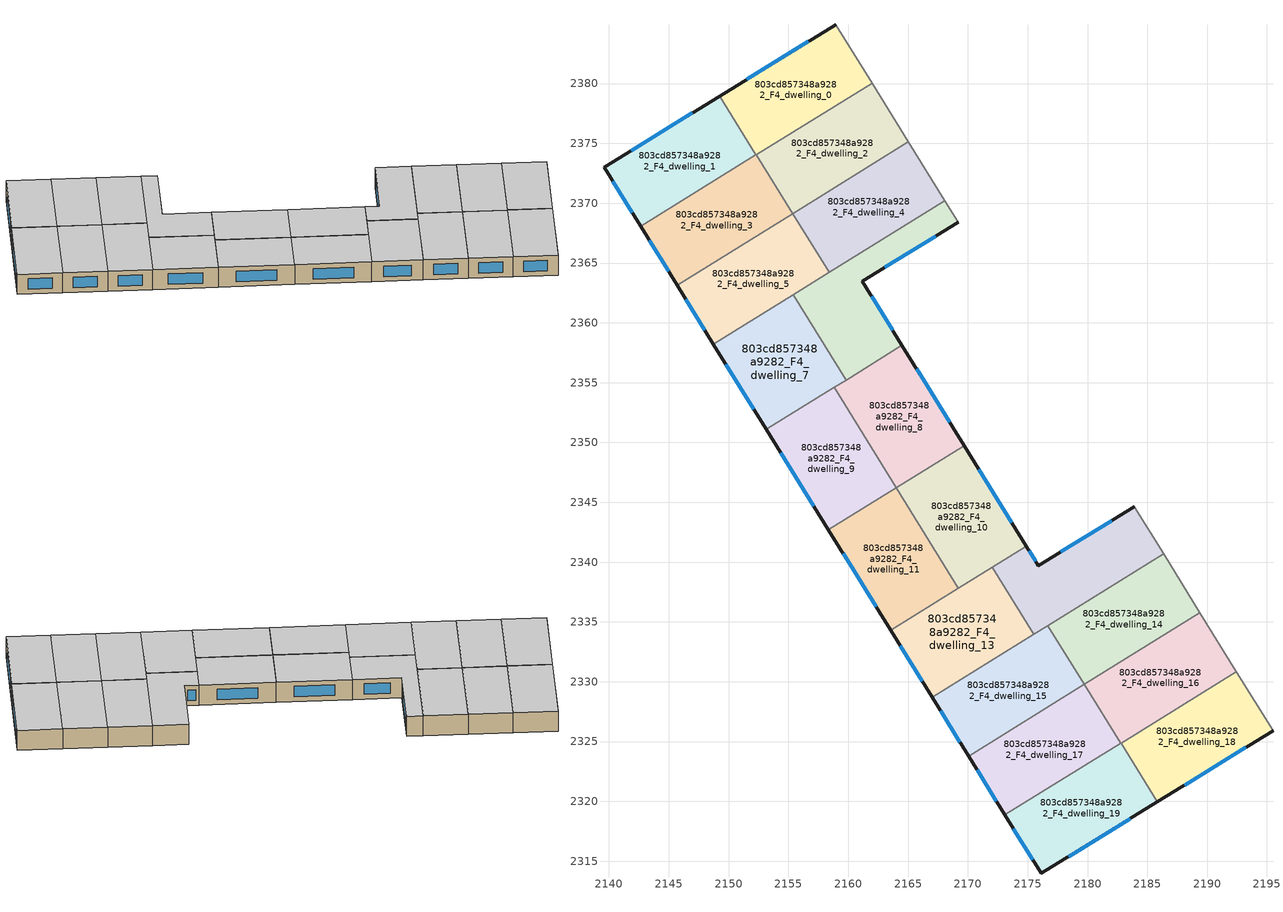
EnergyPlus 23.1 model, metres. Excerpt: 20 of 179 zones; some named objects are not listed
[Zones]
803cd857348a9282_F4_dwelling_0
 floor to 803cd857348a9282_F3_dwelling_0 (EU_floor_Construction): 2158.96,2384.92 2161.99,2380.03 2152.29,2374.03 2149.24,2378.95 z12
 wall outside (EU_wall_Construction): 2158.96,2384.92 2149.24,2378.95 z12:15
 wall adiabatic (EU_wall_Construction): 2161.99,2380.03 2158.96,2384.92 z12:15
 wall to 803cd857348a9282_F4_dwelling_1 (EU_wall_Construction): 2149.24,2378.95 2152.29,2374.03 z12:15
 wall to 803cd857348a9282_F4_dwelling_2 (EU_wall_Construction): 2152.32,2374.04 2161.99,2380.03 z12:15
 wall to 803cd857348a9282_F4_dwelling_3 (EU_wall_Construction): 2152.29,2374.03 2152.32,2374.04 z12:15
 window (EU_Window_Construction): 2156.68,2383.52 2151.53,2380.35 z12.7:14.3
 ceiling to 803cd857348a9282_F5_dwelling_0 (EU_floor_Construction): 2161.99,2380.03 2158.96,2384.92 2149.24,2378.95 2152.29,2374.03 z15
803cd857348a9282_F4_dwelling_1
 floor to 803cd857348a9282_F3_dwelling_1 (EU_floor_Construction): 2149.24,2378.95 2152.29,2374.03 2142.65,2368.06 2139.59,2373 z12
 wall outside (EU_wall_Construction): 2149.24,2378.95 2139.59,2373 2142.65,2368.06 z12:15
 wall to 803cd857348a9282_F4_dwelling_3 (EU_wall_Construction): 2142.65,2368.06 2152.29,2374.03 z12:15
 window (EU_Window_Construction): 2146.98,2377.55 2141.85,2374.4 / 2140.31,2371.84 2141.93,2369.22 z12.7:14.3
 ceiling to 803cd857348a9282_F5_dwelling_1 (EU_floor_Construction): 2152.29,2374.03 2149.24,2378.95 2139.59,2373 2142.65,2368.06 z15
803cd857348a9282_F4_dwelling_10
 floor to 803cd857348a9282_F3_dwelling_10 (EU_floor_Construction): 2169.69,2349.72 2174.88,2341.34 2169.21,2337.83 2164.02,2346.21 z12
 wall outside (EU_wall_Construction): 2174.88,2341.34 2169.69,2349.72 z12:15
 wall to 803cd857348a9282_F4_dwelling_11 (EU_wall_Construction): 2164.02,2346.21 2169.21,2337.83 z12:15
 wall to 803cd857348a9282_F4_dwelling_12 (EU_wall_Construction): 2172.03,2339.57 2174.88,2341.34 z12:15
 wall to 803cd857348a9282_F4_dwelling_8 (EU_wall_Construction): 2169.69,2349.72 2164.02,2346.21 z12:15
 wall to 803cd857348a9282_F4_dwelling_13 (EU_wall_Construction): 2169.21,2337.83 2172.03,2339.57 z12:15
 window (EU_Window_Construction): 2173.66,2343.31 2170.91,2347.75 z12.7:14.3
 ceiling to 803cd857348a9282_F5_dwelling_10 (EU_floor_Construction): 2174.88,2341.34 2169.69,2349.72 2164.02,2346.21 2169.21,2337.83 z15
803cd857348a9282_F4_dwelling_11
 floor to 803cd857348a9282_F3_dwelling_11 (EU_floor_Construction): 2164.02,2346.21 2169.21,2337.83 2163.54,2334.32 2158.35,2342.7 z12
 wall outside (EU_wall_Construction): 2158.35,2342.7 2163.54,2334.32 z12:15
 wall to 803cd857348a9282_F4_dwelling_9 (EU_wall_Construction): 2164.02,2346.21 2158.35,2342.7 z12:15
 wall to 803cd857348a9282_F4_dwelling_13 (EU_wall_Construction): 2163.54,2334.32 2169.21,2337.83 z12:15
 window (EU_Window_Construction): 2159.57,2340.73 2162.32,2336.28 z12.7:14.3
 ceiling to 803cd857348a9282_F5_dwelling_11 (EU_floor_Construction): 2169.21,2337.83 2164.02,2346.21 2158.35,2342.7 2163.54,2334.32 z15
803cd857348a9282_F4_dwelling_12
 floor to 803cd857348a9282_F3_dwelling_12 (EU_floor_Construction): 2183.92,2344.62 2186.35,2340.69 2175.5,2333.96 2172.03,2339.57 2174.88,2341.34 2175.9,2339.69 z12
 wall outside (EU_wall_Construction): 2183.92,2344.62 2175.9,2339.69 2174.88,2341.34 z12:15
 wall adiabatic (EU_wall_Construction): 2186.35,2340.69 2183.92,2344.62 z12:15
 wall to 803cd857348a9282_F4_dwelling_13 (EU_wall_Construction): 2172.03,2339.57 2175.5,2333.96 z12:15
 wall to 803cd857348a9282_F4_dwelling_14 (EU_wall_Construction): 2176.68,2334.7 2186.35,2340.69 z12:15
 wall to 803cd857348a9282_F4_dwelling_15 (EU_wall_Construction): 2175.5,2333.96 2176.68,2334.7 z12:15
 window (EU_Window_Construction): 2182.03,2343.46 2177.78,2340.85 / 2175.66,2340.08 2175.12,2340.95 z12.7:14.3
 ceiling to 803cd857348a9282_F5_dwelling_12 (EU_floor_Construction): 2186.35,2340.69 2183.92,2344.62 2175.9,2339.69 2174.88,2341.34 2172.03,2339.57 2175.5,2333.96 z15
803cd857348a9282_F4_dwelling_13
 floor to 803cd857348a9282_F3_dwelling_13 (EU_floor_Construction): 2172.03,2339.57 2175.5,2333.96 2167.01,2328.71 2163.54,2334.32 z12
 wall outside (EU_wall_Construction): 2163.54,2334.32 2167.01,2328.71 z12:15
 wall to 803cd857348a9282_F4_dwelling_15 (EU_wall_Construction): 2167.01,2328.71 2175.5,2333.96 z12:15
 window (EU_Window_Construction): 2164.36,2333 2166.2,2330.03 z12.7:14.3
 ceiling to 803cd857348a9282_F5_dwelling_13 (EU_floor_Construction): 2175.5,2333.96 2172.03,2339.57 2163.54,2334.32 2167.01,2328.71 z15
803cd857348a9282_F4_dwelling_14
 floor to 803cd857348a9282_F3_dwelling_14 (EU_floor_Construction): 2186.35,2340.69 2189.4,2335.77 2179.73,2329.78 2176.68,2334.7 z12
 wall to 803cd857348a9282_F4_dwelling_15 (EU_wall_Construction): 2176.68,2334.7 2179.73,2329.78 z12:15
 wall adiabatic (EU_wall_Construction): 2189.4,2335.77 2186.35,2340.69 z12:15
 wall to 803cd857348a9282_F4_dwelling_16 (EU_wall_Construction): 2179.73,2329.78 2189.4,2335.77 z12:15
 ceiling to 803cd857348a9282_F5_dwelling_14 (EU_floor_Construction): 2189.4,2335.77 2186.35,2340.69 2176.68,2334.7 2179.73,2329.78 z15
803cd857348a9282_F4_dwelling_15
 floor to 803cd857348a9282_F3_dwelling_15 (EU_floor_Construction): 2176.68,2334.7 2179.73,2329.78 2170.06,2323.79 2167.01,2328.71 z12
 wall outside (EU_wall_Construction): 2167.01,2328.71 2170.06,2323.79 z12:15
 wall to 803cd857348a9282_F4_dwelling_17 (EU_wall_Construction): 2170.06,2323.79 2179.73,2329.78 z12:15
 window (EU_Window_Construction): 2167.73,2327.56 2169.34,2324.95 z12.7:14.3
 ceiling to 803cd857348a9282_F5_dwelling_15 (EU_floor_Construction): 2179.73,2329.78 2176.68,2334.7 2167.01,2328.71 2170.06,2323.79 z15
803cd857348a9282_F4_dwelling_16
 floor to 803cd857348a9282_F3_dwelling_16 (EU_floor_Construction): 2189.4,2335.77 2192.44,2330.85 2182.77,2324.86 2179.72,2329.78 z12
 wall to 803cd857348a9282_F4_dwelling_17 (EU_wall_Construction): 2179.72,2329.78 2182.77,2324.86 z12:15
 wall adiabatic (EU_wall_Construction): 2192.44,2330.85 2189.4,2335.77 z12:15
 wall to 803cd857348a9282_F4_dwelling_18 (EU_wall_Construction): 2182.8,2324.88 2192.44,2330.85 z12:15
 wall to 803cd857348a9282_F4_dwelling_19 (EU_wall_Construction): 2182.77,2324.86 2182.8,2324.88 z12:15
 ceiling to 803cd857348a9282_F5_dwelling_16 (EU_floor_Construction): 2192.44,2330.85 2189.4,2335.77 2179.72,2329.78 2182.77,2324.86 z15
803cd857348a9282_F4_dwelling_17
 floor to 803cd857348a9282_F3_dwelling_17 (EU_floor_Construction): 2179.72,2329.78 2182.77,2324.86 2173.1,2318.88 2170.06,2323.79 z12
 wall outside (EU_wall_Construction): 2170.06,2323.79 2173.1,2318.88 z12:15
 wall to 803cd857348a9282_F4_dwelling_19 (EU_wall_Construction): 2173.1,2318.88 2182.77,2324.86 z12:15
 window (EU_Window_Construction): 2170.77,2322.64 2172.39,2320.03 z12.7:14.3
 ceiling to 803cd857348a9282_F5_dwelling_17 (EU_floor_Construction): 2182.77,2324.86 2179.72,2329.78 2170.06,2323.79 2173.1,2318.88 z15
803cd857348a9282_F4_dwelling_18
 floor to 803cd857348a9282_F3_dwelling_18 (EU_floor_Construction): 2192.44,2330.85 2195.5,2325.91 2185.84,2319.96 2182.8,2324.88 z12
 wall outside (EU_wall_Construction): 2185.84,2319.96 2195.5,2325.91 z12:15
 wall to 803cd857348a9282_F4_dwelling_19 (EU_wall_Construction): 2182.8,2324.88 2185.84,2319.96 z12:15
 wall adiabatic (EU_wall_Construction): 2195.5,2325.91 2192.44,2330.85 z12:15
 window (EU_Window_Construction): 2188.11,2321.36 2193.23,2324.51 z12.7:14.3
 ceiling to 803cd857348a9282_F5_dwelling_18 (EU_floor_Construction): 2195.5,2325.91 2192.44,2330.85 2182.8,2324.88 2185.84,2319.96 z15
803cd857348a9282_F4_dwelling_19
 floor to 803cd857348a9282_F3_dwelling_19 (EU_floor_Construction): 2182.8,2324.88 2185.84,2319.96 2176.13,2313.99 2173.1,2318.88 z12
 wall outside (EU_wall_Construction): 2173.1,2318.88 2176.13,2313.99 2185.84,2319.96 z12:15
 window (EU_Window_Construction): 2178.41,2315.39 2183.56,2318.56 / 2173.81,2317.73 2175.42,2315.13 z12.7:14.3
 ceiling to 803cd857348a9282_F5_dwelling_19 (EU_floor_Construction): 2185.84,2319.96 2182.8,2324.88 2173.1,2318.88 2176.13,2313.99 z15
803cd857348a9282_F4_dwelling_2
 floor to 803cd857348a9282_F3_dwelling_2 (EU_floor_Construction): 2161.99,2380.03 2165.03,2375.11 2155.36,2369.13 2152.32,2374.04 z12
 wall adiabatic (EU_wall_Construction): 2165.03,2375.11 2161.99,2380.03 z12:15
 wall to 803cd857348a9282_F4_dwelling_4 (EU_wall_Construction): 2155.36,2369.13 2165.03,2375.11 z12:15
 wall to 803cd857348a9282_F4_dwelling_3 (EU_wall_Construction): 2152.32,2374.04 2155.36,2369.13 z12:15
 ceiling to 803cd857348a9282_F5_dwelling_2 (EU_floor_Construction): 2165.03,2375.11 2161.99,2380.03 2152.32,2374.04 2155.36,2369.13 z15
803cd857348a9282_F4_dwelling_3
 floor to 803cd857348a9282_F3_dwelling_3 (EU_floor_Construction): 2152.32,2374.04 2155.36,2369.13 2145.69,2363.14 2142.65,2368.06 z12
 wall outside (EU_wall_Construction): 2142.65,2368.06 2145.69,2363.14 z12:15
 wall to 803cd857348a9282_F4_dwelling_5 (EU_wall_Construction): 2145.69,2363.14 2155.36,2369.13 z12:15
 window (EU_Window_Construction): 2143.36,2366.9 2144.98,2364.29 z12.7:14.3
 ceiling to 803cd857348a9282_F5_dwelling_3 (EU_floor_Construction): 2155.36,2369.13 2152.32,2374.04 2142.65,2368.06 2145.69,2363.14 z15
803cd857348a9282_F4_dwelling_4
 floor to 803cd857348a9282_F3_dwelling_4 (EU_floor_Construction): 2165.03,2375.11 2168.08,2370.2 2158.41,2364.21 2155.36,2369.13 z12
 wall adiabatic (EU_wall_Construction): 2168.08,2370.2 2165.03,2375.11 z12:15
 wall to 803cd857348a9282_F4_dwelling_5 (EU_wall_Construction): 2155.36,2369.13 2158.41,2364.21 z12:15
 wall to 803cd857348a9282_F4_dwelling_6 (EU_wall_Construction): 2158.41,2364.21 2168.08,2370.2 z12:15
 ceiling to 803cd857348a9282_F5_dwelling_4 (EU_floor_Construction): 2168.08,2370.2 2165.03,2375.11 2155.36,2369.13 2158.41,2364.21 z15
803cd857348a9282_F4_dwelling_5
 floor to 803cd857348a9282_F3_dwelling_5 (EU_floor_Construction): 2155.36,2369.13 2158.41,2364.21 2148.74,2358.22 2145.69,2363.14 z12
 wall outside (EU_wall_Construction): 2145.69,2363.14 2148.74,2358.22 z12:15
 wall to 803cd857348a9282_F4_dwelling_7 (EU_wall_Construction): 2148.74,2358.22 2155.41,2362.35 z12:15
 wall to 803cd857348a9282_F4_dwelling_6 (EU_wall_Construction): 2155.41,2362.35 2158.41,2364.21 z12:15
 window (EU_Window_Construction): 2146.41,2361.99 2148.02,2359.38 z12.7:14.3
 ceiling to 803cd857348a9282_F5_dwelling_5 (EU_floor_Construction): 2158.41,2364.21 2155.36,2369.13 2145.69,2363.14 2148.74,2358.22 z15
803cd857348a9282_F4_dwelling_6
 floor to 803cd857348a9282_F3_dwelling_6 (EU_floor_Construction): 2168.08,2370.2 2169.19,2368.4 2161.17,2363.47 2164.49,2358.11 2159.82,2355.22 2155.41,2362.35 z12
 wall outside (EU_wall_Construction): 2164.49,2358.11 2161.17,2363.47 2169.19,2368.4 z12:15
 wall to 803cd857348a9282_F4_dwelling_7 (EU_wall_Construction): 2155.41,2362.35 2159.82,2355.22 z12:15
 wall adiabatic (EU_wall_Construction): 2169.19,2368.4 2168.08,2370.2 z12:15
 wall to 803cd857348a9282_F4_dwelling_8 (EU_wall_Construction): 2159.82,2355.22 2164.49,2358.11 z12:15
 window (EU_Window_Construction): 2163.05,2364.63 2167.31,2367.24 / 2163.71,2359.37 2161.95,2362.21 z12.7:14.3
 ceiling to 803cd857348a9282_F5_dwelling_6 (EU_floor_Construction): 2164.49,2358.11 2161.17,2363.47 2169.19,2368.4 2168.08,2370.2 2155.41,2362.35 2159.82,2355.22 z15
803cd857348a9282_F4_dwelling_7
 floor to 803cd857348a9282_F3_dwelling_7 (EU_floor_Construction): 2155.41,2362.35 2159.82,2355.22 2153.15,2351.09 2148.74,2358.22 z12
 wall outside (EU_wall_Construction): 2148.74,2358.22 2153.15,2351.09 z12:15
 wall to 803cd857348a9282_F4_dwelling_9 (EU_wall_Construction): 2153.15,2351.09 2158.82,2354.6 z12:15
 wall to 803cd857348a9282_F4_dwelling_8 (EU_wall_Construction): 2158.82,2354.6 2159.82,2355.22 z12:15
 window (EU_Window_Construction): 2149.77,2356.55 2152.12,2352.77 z12.7:14.3
 ceiling to 803cd857348a9282_F5_dwelling_7 (EU_floor_Construction): 2159.82,2355.22 2155.41,2362.35 2148.74,2358.22 2153.15,2351.09 z15
803cd857348a9282_F4_dwelling_8
 floor to 803cd857348a9282_F3_dwelling_8 (EU_floor_Construction): 2164.49,2358.11 2169.69,2349.72 2164.02,2346.21 2158.82,2354.6 z12
 wall outside (EU_wall_Construction): 2169.69,2349.72 2164.49,2358.11 z12:15
 wall to 803cd857348a9282_F4_dwelling_9 (EU_wall_Construction): 2158.82,2354.6 2164.02,2346.21 z12:15
 window (EU_Window_Construction): 2168.47,2351.69 2165.71,2356.14 z12.7:14.3
 ceiling to 803cd857348a9282_F5_dwelling_8 (EU_floor_Construction): 2169.69,2349.72 2164.49,2358.11 2158.82,2354.6 2164.02,2346.21 z15
803cd857348a9282_F4_dwelling_9
 floor to 803cd857348a9282_F3_dwelling_9 (EU_floor_Construction): 2158.82,2354.6 2164.02,2346.21 2158.35,2342.7 2153.15,2351.09 z12
 wall outside (EU_wall_Construction): 2153.15,2351.09 2158.35,2342.7 z12:15
 window (EU_Window_Construction): 2154.37,2349.12 2157.13,2344.67 z12.7:14.3
 ceiling to 803cd857348a9282_F5_dwelling_9 (EU_floor_Construction): 2164.02,2346.21 2158.82,2354.6 2153.15,2351.09 2158.35,2342.7 z15
[Building]
EU S2 Campaign: North Axis=0; Terrain=City; Solar Distribution=FullExterior
[Site:Location]
Budapest.Ferenc.Liszt.Intl.AP: Latitude=47.437; Longitude=19.256; Time Zone=1; Elevation=185
[SizingPeriod:WeatherFileDays]
AnnualSizingPeriod: Begin Month=1; Begin Day of Month=1; End Month=12; End Day of Month=31; Day of Week for Start Day=Monday; Use Weather File Daylight Saving Period=No; Use Weather File Rain and Snow Indicators=No
[MATERIAL]
EU_InternalMass_Material: Roughness=MediumRough; Thickness=0.1; Conductivity=1; Density=1800; Specific Heat=900; Thermal Absorptance=0.9; Solar Absorptance=0.7; Visible Absorptance=0.7
[MATERIAL:NOMASS] Roughness=MediumRough; Thermal Absorptance=0.9; Solar Absorptance=0.7; Visible Absorptance=0.7
Name | Thermal Resistance
EU_wall_NoMass | 0.832559
EU_floor_NoMass | 0.872794
[WINDOWMATERIAL:SIMPLEGLAZINGSYSTEM]
EU_Window_SimpleGlazing: UFactor=2.79869; Solar Heat Gain Coefficient=0.75; Visible Transmittance=0.75
[CONSTRUCTION]
EU_wall_Construction: EU_wall_NoMass
EU_floor_Construction: EU_floor_NoMass
EU_Window_Construction: EU_Window_SimpleGlazing
EU_InternalMass_Construction: EU_InternalMass_Material
[ZONE] Type=1; Multiplier=1; Ceiling Height=autocalculate; Floor Area=autocalculate; Part of Total Floor Area=Yes
Name | Volume
803cd857348a9282_F4_dwelling_0 | 197.353
803cd857348a9282_F4_dwelling_1 | 197.357
803cd857348a9282_F4_dwelling_10 | 197.372
803cd857348a9282_F4_dwelling_11 | 197.329
803cd857348a9282_F4_dwelling_12 | 197.355
803cd857348a9282_F4_dwelling_13 | 197.344
803cd857348a9282_F4_dwelling_14; 803cd857348a9282_F4_dwelling_2 | 197.336
803cd857348a9282_F4_dwelling_15 | 197.333
803cd857348a9282_F4_dwelling_16 | 197.364
803cd857348a9282_F4_dwelling_17; 803cd857348a9282_F4_dwelling_8 | 197.365
803cd857348a9282_F4_dwelling_18 | 197.339
803cd857348a9282_F4_dwelling_19; 803cd857348a9282_F4_dwelling_7 | 197.354
803cd857348a9282_F4_dwelling_3 | 197.318
803cd857348a9282_F4_dwelling_4; 803cd857348a9282_F4_dwelling_5 | 197.348
803cd857348a9282_F4_dwelling_6 | 197.342
803cd857348a9282_F4_dwelling_9 | 197.322
[INTERNALMASS] Construction=EU_InternalMass_Construction
Name | Zone or ZoneList | Surface Area
803cd857348a9282_F4_dwelling_0_EU_InternalMass | 803cd857348a9282_F4_dwelling_0 | 65.7836
803cd857348a9282_F4_dwelling_1_EU_InternalMass | 803cd857348a9282_F4_dwelling_1 | 65.7851
803cd857348a9282_F4_dwelling_2_EU_InternalMass | 803cd857348a9282_F4_dwelling_2 | 65.7787
803cd857348a9282_F4_dwelling_3_EU_InternalMass | 803cd857348a9282_F4_dwelling_3 | 65.7709
803cd857348a9282_F4_dwelling_4_EU_InternalMass | 803cd857348a9282_F4_dwelling_4 | 65.7838
803cd857348a9282_F4_dwelling_5_EU_InternalMass | 803cd857348a9282_F4_dwelling_5 | 65.7813
803cd857348a9282_F4_dwelling_6_EU_InternalMass | 803cd857348a9282_F4_dwelling_6 | 65.7794
803cd857348a9282_F4_dwelling_7_EU_InternalMass | 803cd857348a9282_F4_dwelling_7 | 65.7839
803cd857348a9282_F4_dwelling_8_EU_InternalMass | 803cd857348a9282_F4_dwelling_8 | 65.7864
803cd857348a9282_F4_dwelling_9_EU_InternalMass | 803cd857348a9282_F4_dwelling_9 | 65.7741
803cd857348a9282_F4_dwelling_10_EU_InternalMass | 803cd857348a9282_F4_dwelling_10 | 65.7834
803cd857348a9282_F4_dwelling_11_EU_InternalMass | 803cd857348a9282_F4_dwelling_11 | 65.7769
803cd857348a9282_F4_dwelling_12_EU_InternalMass | 803cd857348a9282_F4_dwelling_12 | 65.786
803cd857348a9282_F4_dwelling_13_EU_InternalMass | 803cd857348a9282_F4_dwelling_13 | 65.7796
803cd857348a9282_F4_dwelling_14_EU_InternalMass | 803cd857348a9282_F4_dwelling_14 | 65.7787
803cd857348a9282_F4_dwelling_15_EU_InternalMass | 803cd857348a9282_F4_dwelling_15 | 65.7773
803cd857348a9282_F4_dwelling_16_EU_InternalMass | 803cd857348a9282_F4_dwelling_16 | 65.7892
803cd857348a9282_F4_dwelling_17_EU_InternalMass | 803cd857348a9282_F4_dwelling_17 | 65.7868
803cd857348a9282_F4_dwelling_18_EU_InternalMass | 803cd857348a9282_F4_dwelling_18 | 65.7796
803cd857348a9282_F4_dwelling_19_EU_InternalMass | 803cd857348a9282_F4_dwelling_19 | 65.7836
[OTHEREQUIPMENT] Fuel Type=Electricity; Design Level Calculation Method=Watts/Area; Power per Zone Floor Area=1; Fraction Latent=0; Fraction Radiant=0; Fraction Lost=0; Carbon Dioxide Generation Rate=0; EndUse Subcategory=EU_Step8_InternalGains
Name | Zone or ZoneList or Space or SpaceList | Schedule
EU_Step8_InternalGain_803cd857348a9282_F4_dwelling_0_f000 | 803cd857348a9282_F4_dwelling_0 | EU_Step8_GainSchedule_803cd857348a9282_F4_dwelling_0_f000
EU_Step8_InternalGain_803cd857348a9282_F4_dwelling_1_f000 | 803cd857348a9282_F4_dwelling_1 | EU_Step8_GainSchedule_803cd857348a9282_F4_dwelling_1_f000
EU_Step8_InternalGain_803cd857348a9282_F4_dwelling_2_f000 | 803cd857348a9282_F4_dwelling_2 | EU_Step8_GainSchedule_803cd857348a9282_F4_dwelling_2_f000
EU_Step8_InternalGain_803cd857348a9282_F4_dwelling_3_f000 | 803cd857348a9282_F4_dwelling_3 | EU_Step8_GainSchedule_803cd857348a9282_F4_dwelling_3_f000
EU_Step8_InternalGain_803cd857348a9282_F4_dwelling_4_f000 | 803cd857348a9282_F4_dwelling_4 | EU_Step8_GainSchedule_803cd857348a9282_F4_dwelling_4_f000
EU_Step8_InternalGain_803cd857348a9282_F4_dwelling_5_f000 | 803cd857348a9282_F4_dwelling_5 | EU_Step8_GainSchedule_803cd857348a9282_F4_dwelling_5_f000
EU_Step8_InternalGain_803cd857348a9282_F4_dwelling_6_f000 | 803cd857348a9282_F4_dwelling_6 | EU_Step8_GainSchedule_803cd857348a9282_F4_dwelling_6_f000
EU_Step8_InternalGain_803cd857348a9282_F4_dwelling_7_f000 | 803cd857348a9282_F4_dwelling_7 | EU_Step8_GainSchedule_803cd857348a9282_F4_dwelling_7_f000
EU_Step8_InternalGain_803cd857348a9282_F4_dwelling_8_f000 | 803cd857348a9282_F4_dwelling_8 | EU_Step8_GainSchedule_803cd857348a9282_F4_dwelling_8_f000
EU_Step8_InternalGain_803cd857348a9282_F4_dwelling_9_f000 | 803cd857348a9282_F4_dwelling_9 | EU_Step8_GainSchedule_803cd857348a9282_F4_dwelling_9_f000
EU_Step8_InternalGain_803cd857348a9282_F4_dwelling_10_f000 | 803cd857348a9282_F4_dwelling_10 | EU_Step8_GainSchedule_803cd857348a9282_F4_dwelling_10_f000
EU_Step8_InternalGain_803cd857348a9282_F4_dwelling_11_f000 | 803cd857348a9282_F4_dwelling_11 | EU_Step8_GainSchedule_803cd857348a9282_F4_dwelling_11_f000
EU_Step8_InternalGain_803cd857348a9282_F4_dwelling_12_f000 | 803cd857348a9282_F4_dwelling_12 | EU_Step8_GainSchedule_803cd857348a9282_F4_dwelling_12_f000
EU_Step8_InternalGain_803cd857348a9282_F4_dwelling_13_f000 | 803cd857348a9282_F4_dwelling_13 | EU_Step8_GainSchedule_803cd857348a9282_F4_dwelling_13_f000
EU_Step8_InternalGain_803cd857348a9282_F4_dwelling_14_f000 | 803cd857348a9282_F4_dwelling_14 | EU_Step8_GainSchedule_803cd857348a9282_F4_dwelling_14_f000
EU_Step8_InternalGain_803cd857348a9282_F4_dwelling_15_f000 | 803cd857348a9282_F4_dwelling_15 | EU_Step8_GainSchedule_803cd857348a9282_F4_dwelling_15_f000
EU_Step8_InternalGain_803cd857348a9282_F4_dwelling_16_f000 | 803cd857348a9282_F4_dwelling_16 | EU_Step8_GainSchedule_803cd857348a9282_F4_dwelling_16_f000
EU_Step8_InternalGain_803cd857348a9282_F4_dwelling_17_f000 | 803cd857348a9282_F4_dwelling_17 | EU_Step8_GainSchedule_803cd857348a9282_F4_dwelling_17_f000
EU_Step8_InternalGain_803cd857348a9282_F4_dwelling_18_f000 | 803cd857348a9282_F4_dwelling_18 | EU_Step8_GainSchedule_803cd857348a9282_F4_dwelling_18_f000
EU_Step8_InternalGain_803cd857348a9282_F4_dwelling_19_f000 | 803cd857348a9282_F4_dwelling_19 | EU_Step8_GainSchedule_803cd857348a9282_F4_dwelling_19_f000
[ZONEVENTILATION:DESIGNFLOWRATE] Schedule=EU_AlwaysOn; Design Flow Rate Calculation Method=AirChanges/Hour; Air Changes per Hour=0.475469; Ventilation Type=Natural; Fan Pressure Rise=0; Fan Total Efficiency=1; Constant Term Coefficient=1; Temperature Term Coefficient=0; Velocity Term Coefficient=0; Velocity Squared Term Coefficient=0; Minimum Indoor Temperature=-100; Maximum Indoor Temperature=100; Delta Temperature=-100; Minimum Outdoor Temperature=-100; Maximum Outdoor Temperature=100; Maximum Wind Speed=40
Name | Zone or ZoneList or Space or SpaceList
EU_ConstantAir_803cd857348a9282_F4_dwelling_0 | 803cd857348a9282_F4_dwelling_0
EU_ConstantAir_803cd857348a9282_F4_dwelling_1 | 803cd857348a9282_F4_dwelling_1
EU_ConstantAir_803cd857348a9282_F4_dwelling_2 | 803cd857348a9282_F4_dwelling_2
EU_ConstantAir_803cd857348a9282_F4_dwelling_3 | 803cd857348a9282_F4_dwelling_3
EU_ConstantAir_803cd857348a9282_F4_dwelling_4 | 803cd857348a9282_F4_dwelling_4
EU_ConstantAir_803cd857348a9282_F4_dwelling_5 | 803cd857348a9282_F4_dwelling_5
EU_ConstantAir_803cd857348a9282_F4_dwelling_6 | 803cd857348a9282_F4_dwelling_6
EU_ConstantAir_803cd857348a9282_F4_dwelling_7 | 803cd857348a9282_F4_dwelling_7
EU_ConstantAir_803cd857348a9282_F4_dwelling_8 | 803cd857348a9282_F4_dwelling_8
EU_ConstantAir_803cd857348a9282_F4_dwelling_9 | 803cd857348a9282_F4_dwelling_9
EU_ConstantAir_803cd857348a9282_F4_dwelling_10 | 803cd857348a9282_F4_dwelling_10
EU_ConstantAir_803cd857348a9282_F4_dwelling_11 | 803cd857348a9282_F4_dwelling_11
EU_ConstantAir_803cd857348a9282_F4_dwelling_12 | 803cd857348a9282_F4_dwelling_12
EU_ConstantAir_803cd857348a9282_F4_dwelling_13 | 803cd857348a9282_F4_dwelling_13
EU_ConstantAir_803cd857348a9282_F4_dwelling_14 | 803cd857348a9282_F4_dwelling_14
EU_ConstantAir_803cd857348a9282_F4_dwelling_15 | 803cd857348a9282_F4_dwelling_15
EU_ConstantAir_803cd857348a9282_F4_dwelling_16 | 803cd857348a9282_F4_dwelling_16
EU_ConstantAir_803cd857348a9282_F4_dwelling_17 | 803cd857348a9282_F4_dwelling_17
EU_ConstantAir_803cd857348a9282_F4_dwelling_18 | 803cd857348a9282_F4_dwelling_18
EU_ConstantAir_803cd857348a9282_F4_dwelling_19 | 803cd857348a9282_F4_dwelling_19
[HVACTEMPLATE:ZONE:IDEALLOADSAIRSYSTEM] System Availability Schedule=EU_AlwaysOn; Maximum Heating Supply Air Temperature=50; Minimum Cooling Supply Air Temperature=13; Maximum Heating Supply Air Humidity Ratio=0.0156; Minimum Cooling Supply Air Humidity Ratio=0.0077; Heating Limit=NoLimit; Cooling Limit=NoLimit; Heating Availability Schedule=EU_AlwaysOn; Cooling Availability Schedule=EU_CoolingOff; Dehumidification Control Type=ConstantSensibleHeatRatio; Cooling Sensible Heat Ratio=0.7; Dehumidification Setpoint=60; Humidification Control Type=None; Humidification Setpoint=30; Outdoor Air Method=None; Outdoor Air Flow Rate per Person=0.00944; Outdoor Air Flow Rate per Zone Floor Area=0; Outdoor Air Flow Rate per Zone=0; Demand Controlled Ventilation Type=None; Outdoor Air Economizer Type=NoEconomizer; Heat Recovery Type=None; Sensible Heat Recovery Effectiveness=0.7; Latent Heat Recovery Effectiveness=0.65
Name | Template Thermostat
803cd857348a9282_F4_dwelling_0 | EU_HeatOnly_803cd857348a9282_F4_dwelling_0
803cd857348a9282_F4_dwelling_1 | EU_HeatOnly_803cd857348a9282_F4_dwelling_1
803cd857348a9282_F4_dwelling_2 | EU_HeatOnly_803cd857348a9282_F4_dwelling_2
803cd857348a9282_F4_dwelling_3 | EU_HeatOnly_803cd857348a9282_F4_dwelling_3
803cd857348a9282_F4_dwelling_4 | EU_HeatOnly_803cd857348a9282_F4_dwelling_4
803cd857348a9282_F4_dwelling_5 | EU_HeatOnly_803cd857348a9282_F4_dwelling_5
803cd857348a9282_F4_dwelling_6 | EU_HeatOnly_803cd857348a9282_F4_dwelling_6
803cd857348a9282_F4_dwelling_7 | EU_HeatOnly_803cd857348a9282_F4_dwelling_7
803cd857348a9282_F4_dwelling_8 | EU_HeatOnly_803cd857348a9282_F4_dwelling_8
803cd857348a9282_F4_dwelling_9 | EU_HeatOnly_803cd857348a9282_F4_dwelling_9
803cd857348a9282_F4_dwelling_10 | EU_HeatOnly_803cd857348a9282_F4_dwelling_10
803cd857348a9282_F4_dwelling_11 | EU_HeatOnly_803cd857348a9282_F4_dwelling_11
803cd857348a9282_F4_dwelling_12 | EU_HeatOnly_803cd857348a9282_F4_dwelling_12
803cd857348a9282_F4_dwelling_13 | EU_HeatOnly_803cd857348a9282_F4_dwelling_13
803cd857348a9282_F4_dwelling_14 | EU_HeatOnly_803cd857348a9282_F4_dwelling_14
803cd857348a9282_F4_dwelling_15 | EU_HeatOnly_803cd857348a9282_F4_dwelling_15
803cd857348a9282_F4_dwelling_16 | EU_HeatOnly_803cd857348a9282_F4_dwelling_16
803cd857348a9282_F4_dwelling_17 | EU_HeatOnly_803cd857348a9282_F4_dwelling_17
803cd857348a9282_F4_dwelling_18 | EU_HeatOnly_803cd857348a9282_F4_dwelling_18
803cd857348a9282_F4_dwelling_19 | EU_HeatOnly_803cd857348a9282_F4_dwelling_19
[SIZING:ZONE] Zone Cooling Design Supply Air Temperature Input Method=SupplyAirTemperature; Zone Cooling Design Supply Air Temperature=13; Zone Heating Design Supply Air Temperature Input Method=SupplyAirTemperature; Zone Heating Design Supply Air Temperature=50; Zone Cooling Design Supply Air Humidity Ratio=0.008; Zone Heating Design Supply Air Humidity Ratio=0.008; Cooling Design Air Flow Method=DesignDay; Cooling Design Air Flow Rate=0; Cooling Minimum Air Flow per Zone Floor Area=0.000762; Cooling Minimum Air Flow=0; Cooling Minimum Air Flow Fraction=0.2; Heating Design Air Flow Method=DesignDay; Heating Design Air Flow Rate=0; Heating Maximum Air Flow per Zone Floor Area=0.002032; Heating Maximum Air Flow=0.141576; Heating Maximum Air Flow Fraction=0.3; Account for Dedicated Outdoor Air System=No; Dedicated Outdoor Air System Control Strategy=NeutralSupplyAir; Dedicated Outdoor Air Low Setpoint Temperature for Design=autosize; Dedicated Outdoor Air High Setpoint Temperature for Design=autosize; Zone Load Sizing Method=Sensible Load Only No Latent Load; Zone Latent Cooling Design Supply Air Humidity Ratio Input Method=HumidityRatioDifference; Zone Cooling Design Supply Air Humidity Ratio Difference=0.005; Zone Latent Heating Design Supply Air Humidity Ratio Input Method=HumidityRatioDifference; Zone Humidification Design Supply Air Humidity Ratio Difference=0.005
803cd857348a9282_F4_dwelling_0; 803cd857348a9282_F4_dwelling_1; 803cd857348a9282_F4_dwelling_2; 803cd857348a9282_F4_dwelling_3; 803cd857348a9282_F4_dwelling_4; 803cd857348a9282_F4_dwelling_5; 803cd857348a9282_F4_dwelling_6; 803cd857348a9282_F4_dwelling_7; 803cd857348a9282_F4_dwelling_8; 803cd857348a9282_F4_dwelling_9; 803cd857348a9282_F4_dwelling_10; 803cd857348a9282_F4_dwelling_11; 803cd857348a9282_F4_dwelling_12; 803cd857348a9282_F4_dwelling_13; 803cd857348a9282_F4_dwelling_14; 803cd857348a9282_F4_dwelling_15; 803cd857348a9282_F4_dwelling_16; 803cd857348a9282_F4_dwelling_17; 803cd857348a9282_F4_dwelling_18; 803cd857348a9282_F4_dwelling_19
[SCHEDULE:CONSTANT]
Name | Hourly Value
EU_AlwaysOn | 1
EU_CoolingOff | 0
[SCHEDULE:FILE] Column Number=1; Rows to Skip at Top=0; Number of Hours of Data=8760; Column Separator=Comma; Interpolate to Timestep=No; Minutes per Item=60; Adjust Schedule for Daylight Savings=Yes
Name | File
EU_Step8_GainSchedule_803cd857348a9282_F4_dwelling_0_f000 | ../../schedules/803cd857348a9282/803cd857348a9282_F4_dwelling_0_f000_gain.csv
EU_Step8_GainSchedule_803cd857348a9282_F4_dwelling_1_f000 | ../../schedules/803cd857348a9282/803cd857348a9282_F4_dwelling_1_f000_gain.csv
EU_Step8_GainSchedule_803cd857348a9282_F4_dwelling_2_f000 | ../../schedules/803cd857348a9282/803cd857348a9282_F4_dwelling_2_f000_gain.csv
EU_Step8_GainSchedule_803cd857348a9282_F4_dwelling_3_f000 | ../../schedules/803cd857348a9282/803cd857348a9282_F4_dwelling_3_f000_gain.csv
EU_Step8_GainSchedule_803cd857348a9282_F4_dwelling_4_f000 | ../../schedules/803cd857348a9282/803cd857348a9282_F4_dwelling_4_f000_gain.csv
EU_Step8_GainSchedule_803cd857348a9282_F4_dwelling_5_f000 | ../../schedules/803cd857348a9282/803cd857348a9282_F4_dwelling_5_f000_gain.csv
EU_Step8_GainSchedule_803cd857348a9282_F4_dwelling_6_f000 | ../../schedules/803cd857348a9282/803cd857348a9282_F4_dwelling_6_f000_gain.csv
EU_Step8_GainSchedule_803cd857348a9282_F4_dwelling_7_f000 | ../../schedules/803cd857348a9282/803cd857348a9282_F4_dwelling_7_f000_gain.csv
EU_Step8_GainSchedule_803cd857348a9282_F4_dwelling_8_f000 | ../../schedules/803cd857348a9282/803cd857348a9282_F4_dwelling_8_f000_gain.csv
EU_Step8_GainSchedule_803cd857348a9282_F4_dwelling_9_f000 | ../../schedules/803cd857348a9282/803cd857348a9282_F4_dwelling_9_f000_gain.csv
EU_Step8_GainSchedule_803cd857348a9282_F4_dwelling_10_f000 | ../../schedules/803cd857348a9282/803cd857348a9282_F4_dwelling_10_f000_gain.csv
EU_Step8_GainSchedule_803cd857348a9282_F4_dwelling_11_f000 | ../../schedules/803cd857348a9282/803cd857348a9282_F4_dwelling_11_f000_gain.csv
EU_Step8_GainSchedule_803cd857348a9282_F4_dwelling_12_f000 | ../../schedules/803cd857348a9282/803cd857348a9282_F4_dwelling_12_f000_gain.csv
EU_Step8_GainSchedule_803cd857348a9282_F4_dwelling_13_f000 | ../../schedules/803cd857348a9282/803cd857348a9282_F4_dwelling_13_f000_gain.csv
EU_Step8_GainSchedule_803cd857348a9282_F4_dwelling_14_f000 | ../../schedules/803cd857348a9282/803cd857348a9282_F4_dwelling_14_f000_gain.csv
EU_Step8_GainSchedule_803cd857348a9282_F4_dwelling_15_f000 | ../../schedules/803cd857348a9282/803cd857348a9282_F4_dwelling_15_f000_gain.csv
EU_Step8_GainSchedule_803cd857348a9282_F4_dwelling_16_f000 | ../../schedules/803cd857348a9282/803cd857348a9282_F4_dwelling_16_f000_gain.csv
EU_Step8_GainSchedule_803cd857348a9282_F4_dwelling_17_f000 | ../../schedules/803cd857348a9282/803cd857348a9282_F4_dwelling_17_f000_gain.csv
EU_Step8_GainSchedule_803cd857348a9282_F4_dwelling_18_f000 | ../../schedules/803cd857348a9282/803cd857348a9282_F4_dwelling_18_f000_gain.csv
EU_Step8_GainSchedule_803cd857348a9282_F4_dwelling_19_f000 | ../../schedules/803cd857348a9282/803cd857348a9282_F4_dwelling_19_f000_gain.csv
